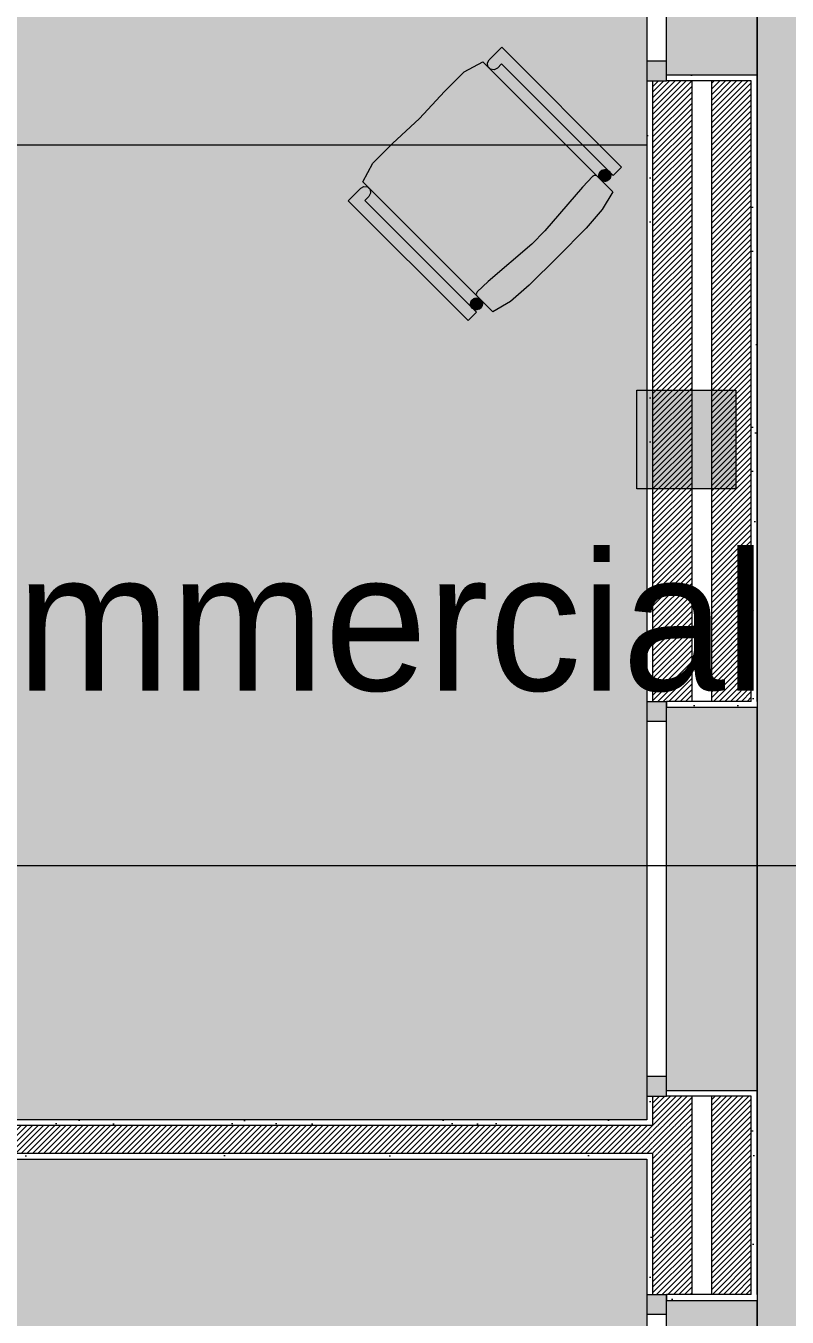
# Model space of a CAD drawing. Header units: millimetres. Extents: x 141848 to 1648660, y -465012 to -151356.
# Drawn here: x 242374 to 244302, y -258358 to -255088 of the extents above; entities that cross this region are included whole.
import ezdxf

# ---------------------------------------------------------------- set-up
doc = ezdxf.new("R2010")
doc.units = ezdxf.units.MM
doc.header["$MEASUREMENT"] = 0
doc.linetypes.add('Wipeout_Contour', pattern=[1000, 0, -1000])
for name, color, linetype in [('ASSIETTE', 7, 'Continuous'), ('Cotations - 1_100', 7, 'Continuous'), ('Fenêtres ARCHICAD', 7, 'Continuous'), ('Hachure', 7, 'Continuous'), ('Marques - Coupes', 7, 'Continuous'), ('Nouveau_C_PPC', 7, 'Continuous'), ('Nouveau_Co-Structure', 7, 'Continuous'), ('Nouveau_Hachure', 7, 'Continuous'), ('Sols_ Dalles', 7, 'Continuous'), ('Structure - Murs extérieurs', 7, 'Continuous')]:
    doc.layers.add(name, color=color, linetype=linetype)
doc.styles.add('STYLE_GENERE_1', font='')
doc.styles.add('STYLE_GENERE_2', font='')
doc.styles.get('STYLE_GENERE_1').set_extended_font_data('Agency FB')
doc.styles.get('STYLE_GENERE_2').set_extended_font_data('Arial')
doc.dimstyles.new('STYLE_GENERE__1', dxfattribs={"dimtxt": 175, "dimasz": 190, "dimexe": 0.18, "dimexo": 0.0625, "dimgap": 0, "dimtad": 1, "dimlfac": 0.001, "dimzin": 0, "dimdsep": 46, "dimtxsty": 'STYLE_GENERE_2', "dimblk": 'ARROWHEAD_6', "dimblk1": 'ARROWHEAD_6', "dimblk2": 'ARROWHEAD_6', "dimcen": 0.09, "dimse1": 1, "dimse2": 1, "dimclrd": 7, "dimclre": 7, "dimclrt": 7, "dimazin": 0, "dimtfac": 1, "dimtdec": 4, "dimtmove": 0, "dimatfit": 3, "dimfxl": 0, "dimtolj": 1, "dimtzin": 0, "dimarcsym": 0})
doc.dimstyles.new('STYLE_GENERE__2', dxfattribs={"dimtxt": 175, "dimasz": 190, "dimexe": 0.18, "dimexo": 0.0625, "dimgap": 0, "dimtad": 1, "dimtih": 1, "dimtoh": 1, "dimlfac": 0.001, "dimzin": 0, "dimdsep": 46, "dimtxsty": 'STYLE_GENERE_2', "dimblk": 'ARROWHEAD_6', "dimblk1": 'ARROWHEAD_6', "dimblk2": 'ARROWHEAD_6', "dimcen": 0.09, "dimse1": 1, "dimse2": 1, "dimclrd": 7, "dimclre": 7, "dimclrt": 7, "dimazin": 0, "dimtfac": 1, "dimtdec": 4, "dimtmove": 0, "dimatfit": 3, "dimfxl": 0, "dimtolj": 1, "dimtzin": 0, "dimarcsym": 0})
pattern_1 = [(45, (0, 175), (-55.684659, 55.684659), [0, -52.5, 0, -78.75]), (110, (175, 175), (74.000794, 26.934086), [0, -38.5, 0, -66.5])]
pattern_2 = [(45, (0, 0), (-7.0710678, 7.0710678), [])]

# ---------------------------------------------------------------- blocks, each defined once
blk = doc.blocks.new('Dalle_16_2', base_point=(219225.5, -253415.6))
at = {"layer": 'Sols_ Dalles', "linetype": 'Continuous', "lineweight": 0, "true_color": 0x3f3f3f}
blk.add_hatch(color=250, dxfattribs=at).paths.add_polyline_path([(219225.5, -253415.6), (219225.5, -261165.6), (244226, -261165.6), (244226, -253415.6), (236076, -253415.6), (236076, -253695.6), (236076, -256475.6), (224561, -256475.6), (224561, -254581.9), (223977.7, -254581.9), (223977.7, -253415.6)])
at = {"layer": 'Sols_ Dalles', "color": 250, "linetype": 'Continuous', "lineweight": 5, "true_color": 0x1f1f1f, "flags": 128}
blk.add_lwpolyline([(219225.5, -253415.6), (219225.5, -261165.6), (244226, -261165.6), (244226, -253415.6), (236076, -253415.6), (236076, -253695.6), (236076, -256475.6), (224561, -256475.6), (224561, -254581.9), (223977.7, -254581.9), (223977.7, -253415.6)], close=True, dxfattribs=at)
blk = doc.blocks.new('Dalle_27_2', base_point=(219225.5, -253415.6))
at = {"layer": 'Sols_ Dalles', "linetype": 'Continuous', "lineweight": 0, "true_color": 0x3f3f3f}
h = blk.add_hatch(color=250, dxfattribs=at)
h.paths.add_polyline_path([(219225.5, -253415.6), (219225.5, -261165.6), (244226, -261165.6), (244226, -253415.6), (229651, -253415.6), (229651, -253695.6), (229651, -256195.6), (224841, -256195.6), (224841, -253695.6), (228451, -253695.6), (228451, -253415.6)])
h.paths.add_polyline_path([(229931, -256375.6), (229931, -253695.6), (236076, -253695.6), (236076, -256375.6)], flags=0)
at = {"layer": 'Sols_ Dalles', "color": 250, "linetype": 'Continuous', "lineweight": 5, "true_color": 0x1f1f1f, "flags": 128}
blk.add_lwpolyline([(219225.5, -253415.6), (219225.5, -261165.6), (244226, -261165.6), (244226, -253415.6), (229651, -253415.6), (229651, -253695.6), (229651, -256195.6), (224841, -256195.6), (224841, -253695.6), (228451, -253695.6), (228451, -253415.6)], close=True, dxfattribs=at)
blk = doc.blocks.new('Fenêtre 25')
at = {"layer": 'Fenêtres ARCHICAD', "color": 7, "linetype": 'Continuous', "lineweight": 5}
for p, q in [((-500, 0), (500, 0)), ((-500, 0), (-500, -15)), ((-500, 0), (-500, -15)), ((500, 0), (500, -15)), ((500, 0), (500, -15)), ((-500, -15), (-500, -50)), ((-500, -15), (-500, -50)), ((500, -15), (500, -50)), ((500, -15), (500, -50)), ((-485, -50), (-485, -280)), ((485, -50), (485, -280)), ((-500, -280), (-485, -280)), ((-485, -280), (485, -280)), ((500, -280), (485, -280))]:
    blk.add_line(p, q, dxfattribs=at)
at = {"color": 254, "linetype": 'Wipeout_Contour', "lineweight": 0, "ltscale": 1805.5395}
blk.add_wipeout([(-450, 0), (-450, -50), (450, -50), (450, 0)], dxfattribs=at).dxf.layer = 'Fenêtres ARCHICAD'
at = {"layer": 'Fenêtres ARCHICAD', "color": 7, "linetype": 'Continuous', "lineweight": 5}
for p, q in [((-500, 0), (-450, 0)), ((-450, 0), (-450, -50)), ((-450, 0), (450, 0)), ((450, -50), (450, 0)), ((450, 0), (500, 0)), ((-450, -50), (-500, -50)), ((450, -50), (-450, -50)), ((500, -50), (450, -50))]:
    blk.add_line(p, q, dxfattribs=at)
blk = doc.blocks.new('Mur_63_2', base_point=(243946, -253695.6))
at = {"color": 254, "linetype": 'Wipeout_Contour', "lineweight": 0, "ltscale": 1414532.800359578}
blk.add_wipeout([(243961, -255227.6), (243946, -255227.6), (243946, -256799), (243961, -256799)], dxfattribs=at).dxf.layer = 'Structure - Murs extérieurs'
at = {"color": 254, "linetype": 'Wipeout_Contour', "lineweight": 0, "ltscale": 1415264.250168274}
blk.add_wipeout([(244211, -256799), (244226, -256799), (244226, -255227.6), (244211, -255227.6)], dxfattribs=at).dxf.layer = 'Structure - Murs extérieurs'
at = {"color": 254, "linetype": 'Wipeout_Contour', "lineweight": 0, "ltscale": 1421168.711231557}
blk.add_wipeout([(244211, -257799), (244211, -258301), (244226, -258301), (244226, -257799)], dxfattribs=at).dxf.layer = 'Structure - Murs extérieurs'
at = {"color": 254, "linetype": 'Wipeout_Contour', "lineweight": 0, "ltscale": 1419904.696037864}
blk.add_wipeout([(243946, -257858.3), (243946, -257873.3), (243961, -257873.3), (243961, -257858.3)], dxfattribs=at).dxf.layer = 'Structure - Murs extérieurs'
at = {"color": 254, "linetype": 'Wipeout_Contour', "lineweight": 0, "ltscale": 1420671.651349049}
blk.add_wipeout([(243946, -257958.3), (243946, -258301), (243961, -258301), (243961, -257958.3)], dxfattribs=at).dxf.layer = 'Structure - Murs extérieurs'
at = {"layer": 'Structure - Murs extérieurs', "linetype": 'Continuous', "lineweight": 5, "true_color": 0x5f5f5f}
h = blk.add_hatch(dxfattribs=at)
h.set_pattern_fill('Enduit_0002', color=251, style=0, pattern_type=2)
h.set_pattern_definition(pattern_1)
h.paths.add_polyline_path([(243961, -255227.6), (243946, -255227.6), (243946, -256799), (243961, -256799)])
h = blk.add_hatch(dxfattribs=at)
h.set_pattern_fill('Enduit_0002', color=251, style=0, pattern_type=2)
h.set_pattern_definition(pattern_1)
h.paths.add_polyline_path([(244211, -256799), (244226, -256799), (244226, -255227.6), (244211, -255227.6)])
h = blk.add_hatch(dxfattribs=at)
h.set_pattern_fill('Enduit_0002', color=251, style=0, pattern_type=2)
h.set_pattern_definition(pattern_1)
h.paths.add_polyline_path([(244211, -257799), (244211, -258301), (244226, -258301), (244226, -257799)])
h = blk.add_hatch(dxfattribs=at)
h.set_pattern_fill('Enduit_0002', color=251, style=0, pattern_type=2)
h.set_pattern_definition(pattern_1)
h.paths.add_polyline_path([(243946, -257858.3), (243946, -257873.3), (243961, -257873.3), (243961, -257858.3)])
h = blk.add_hatch(dxfattribs=at)
h.set_pattern_fill('Enduit_0002', color=251, style=0, pattern_type=2)
h.set_pattern_definition(pattern_1)
h.paths.add_polyline_path([(243946, -257958.3), (243946, -258301), (243961, -258301), (243961, -257958.3)])
at = {"color": 254, "linetype": 'Wipeout_Contour', "lineweight": 0, "ltscale": 1415105.511306391}
blk.add_wipeout([(244111, -256799), (244211, -256799), (244211, -255227.6), (244111, -255227.6)], dxfattribs=at).dxf.layer = 'Structure - Murs extérieurs'
at = {"color": 254, "linetype": 'Wipeout_Contour', "lineweight": 0, "ltscale": 1419796.852641354}
blk.add_wipeout([(243946, -257858.3), (243961, -257858.3), (243961, -257799), (243946, -257799)], dxfattribs=at).dxf.layer = 'Structure - Murs extérieurs'
at = {"color": 254, "linetype": 'Wipeout_Contour', "lineweight": 0, "ltscale": 1421010.632405502}
blk.add_wipeout([(244111, -258301), (244211, -258301), (244211, -257799), (244111, -257799)], dxfattribs=at).dxf.layer = 'Structure - Murs extérieurs'
at = {"color": 254, "linetype": 'Wipeout_Contour', "lineweight": 0, "ltscale": 1420151.701874217}
blk.add_wipeout([(243946, -257943.3), (243946, -257958.3), (243961, -257958.3), (243961, -257943.3)], dxfattribs=at).dxf.layer = 'Structure - Murs extérieurs'
at = {"layer": 'Structure - Murs extérieurs', "linetype": 'Continuous', "lineweight": 5, "true_color": 0x5f5f5f}
h = blk.add_hatch(dxfattribs=at)
h.set_pattern_fill('Briques_terre_cuite__ext_55', color=251, style=0, pattern_type=2)
h.set_pattern_definition(pattern_2)
h.paths.add_polyline_path([(244111, -256799), (244211, -256799), (244211, -255227.6), (244111, -255227.6)])
h = blk.add_hatch(dxfattribs=at)
h.set_pattern_fill('Enduit_0002', color=251, style=0, pattern_type=2)
h.set_pattern_definition(pattern_1)
h.paths.add_polyline_path([(243946, -257858.3), (243961, -257858.3), (243961, -257799), (243946, -257799)])
h = blk.add_hatch(dxfattribs=at)
h.set_pattern_fill('Briques_terre_cuite__ext_55', color=251, style=0, pattern_type=2)
h.set_pattern_definition(pattern_2)
h.paths.add_polyline_path([(244111, -258301), (244211, -258301), (244211, -257799), (244111, -257799)])
h = blk.add_hatch(dxfattribs=at)
h.set_pattern_fill('Enduit_0002', color=251, style=0, pattern_type=2)
h.set_pattern_definition(pattern_1)
h.paths.add_polyline_path([(243946, -257943.3), (243946, -257958.3), (243961, -257958.3), (243961, -257943.3)])
at = {"color": 254, "linetype": 'Wipeout_Contour', "lineweight": 0, "ltscale": 1414898.475151006}
blk.add_wipeout([(244111, -255227.6), (244061, -255227.6), (244061, -256799), (244111, -256799)], dxfattribs=at).dxf.layer = 'Structure - Murs extérieurs'
at = {"color": 254, "linetype": 'Wipeout_Contour', "lineweight": 0, "ltscale": 1420804.45706939}
blk.add_wipeout([(244111, -257799), (244061, -257799), (244061, -258301), (244111, -258301)], dxfattribs=at).dxf.layer = 'Structure - Murs extérieurs'
at = {"color": 254, "linetype": 'Wipeout_Contour', "lineweight": 0, "ltscale": 2122016.730074198}
blk.add_wipeout([(243996, -255227.6), (243961, -255227.6), (243961, -256799), (243996, -256799), (244061, -256799), (244061, -255227.6)], dxfattribs=at).dxf.layer = 'Structure - Murs extérieurs'
at = {"color": 254, "linetype": 'Wipeout_Contour', "lineweight": 0, "ltscale": 1776129.954681791}
blk.add_wipeout([(244061, -257943.3), (243961, -257943.3), (243961, -258301), (243996, -258301), (244061, -258301)], dxfattribs=at).dxf.layer = 'Structure - Murs extérieurs'
at = {"layer": 'Structure - Murs extérieurs', "linetype": 'Continuous', "lineweight": 5, "true_color": 0x5f5f5f}
h = blk.add_hatch(dxfattribs=at)
h.set_pattern_fill('Briques_terre_cuite__int_94', color=251, style=0, pattern_type=2)
h.set_pattern_definition(pattern_2)
h.paths.add_polyline_path([(243996, -255227.6), (243961, -255227.6), (243961, -256799), (243996, -256799), (244061, -256799), (244061, -255227.6)])
h = blk.add_hatch(dxfattribs=at)
h.set_pattern_fill('Briques_terre_cuite__int_94', color=251, style=0, pattern_type=2)
h.set_pattern_definition(pattern_2)
h.paths.add_polyline_path([(244061, -257943.3), (243961, -257943.3), (243961, -258301), (243996, -258301), (244061, -258301)])
at = {"layer": 'Structure - Murs extérieurs', "color": 7, "linetype": 'Continuous', "lineweight": 5}
for p, q in [((243946, -255227.6), (243961, -255227.6)), ((243961, -255227.6), (243961, -256799)), ((243946, -256799), (243961, -256799)), ((243946, -258301), (243961, -258301))]:
    blk.add_line(p, q, dxfattribs=at)
at = {"layer": 'Structure - Murs extérieurs', "color": 7, "linetype": 'Continuous', "lineweight": 5, "flags": 128}
blk.add_lwpolyline([(243946, -255227.6), (243946, -256799)], dxfattribs=at)
at = {"color": 254, "linetype": 'Wipeout_Contour', "lineweight": 0, "ltscale": 1765913.640232548}
blk.add_wipeout([(244226, -255212.6), (243996, -255212.6), (243996, -255227.6), (244211, -255227.6), (244226, -255227.6)], dxfattribs=at).dxf.layer = 'Structure - Murs extérieurs'
at = {"color": 254, "linetype": 'Wipeout_Contour', "lineweight": 0, "ltscale": 1771642.626709521}
blk.add_wipeout([(244226, -256799), (244211, -256799), (243996, -256799), (243996, -256814), (244226, -256814)], dxfattribs=at).dxf.layer = 'Structure - Murs extérieurs'
at = {"color": 254, "linetype": 'Wipeout_Contour', "lineweight": 0, "ltscale": 1420186.265814672}
blk.add_wipeout([(243961, -257873.3), (243961, -257943.3), (244061, -257943.3), (244061, -257873.3)], dxfattribs=at).dxf.layer = 'Structure - Murs extérieurs'
at = {"color": 254, "linetype": 'Wipeout_Contour', "lineweight": 0, "ltscale": 1777092.940638019}
blk.add_wipeout([(244226, -258301), (244211, -258301), (243996, -258301), (243996, -258316), (244226, -258316)], dxfattribs=at).dxf.layer = 'Structure - Murs extérieurs'
at = {"layer": 'Structure - Murs extérieurs', "linetype": 'Continuous', "lineweight": 5, "true_color": 0x5f5f5f}
h = blk.add_hatch(dxfattribs=at)
h.set_pattern_fill('Enduit_0002', color=251, style=0, pattern_type=2)
h.set_pattern_definition(pattern_1)
h.paths.add_polyline_path([(244226, -255212.6), (243996, -255212.6), (243996, -255227.6), (244211, -255227.6), (244226, -255227.6)])
h = blk.add_hatch(dxfattribs=at)
h.set_pattern_fill('Enduit_0002', color=251, style=0, pattern_type=2)
h.set_pattern_definition(pattern_1)
h.paths.add_polyline_path([(244226, -256799), (244211, -256799), (243996, -256799), (243996, -256814), (244226, -256814)])
h = blk.add_hatch(dxfattribs=at)
h.set_pattern_fill('Briques_terre_cuite__int_94', color=251, style=0, pattern_type=2)
h.set_pattern_definition(pattern_2)
h.paths.add_polyline_path([(243961, -257873.3), (243961, -257943.3), (244061, -257943.3), (244061, -257873.3)])
h = blk.add_hatch(dxfattribs=at)
h.set_pattern_fill('Enduit_0002', color=251, style=0, pattern_type=2)
h.set_pattern_definition(pattern_1)
h.paths.add_polyline_path([(244226, -258301), (244211, -258301), (243996, -258301), (243996, -258316), (244226, -258316)])
at = {"layer": 'Structure - Murs extérieurs', "color": 7, "linetype": 'Continuous', "lineweight": 5}
for p, q in [((243996, -255212.6), (244226, -255212.6)), ((243996, -255227.6), (243996, -255212.6)), ((244226, -255227.6), (244226, -255212.6)), ((243961, -255227.6), (243996, -255227.6)), ((244211, -255227.6), (243996, -255227.6)), ((244061, -256799), (244061, -255227.6)), ((244111, -256799), (244111, -255227.6)), ((244211, -256799), (244211, -255227.6)), ((243961, -256799), (243996, -256799)), ((243996, -256799), (243996, -256814)), ((244211, -256799), (243996, -256799)), ((243996, -256814), (244226, -256814)), ((244226, -256799), (244226, -256814)), ((243946, -257943.3), (243961, -257943.3)), ((243961, -257943.3), (243961, -258301)), ((244061, -258301), (244061, -257943.3)), ((243961, -258301), (243996, -258301)), ((243996, -258301), (243996, -258316)), ((244211, -258301), (243996, -258301)), ((243996, -258316), (244226, -258316)), ((244226, -258301), (244226, -258316))]:
    blk.add_line(p, q, dxfattribs=at)
at = {"layer": 'Structure - Murs extérieurs', "color": 7, "linetype": 'Continuous', "lineweight": 5, "flags": 128}
for points in [[(244226, -256799), (244226, -255227.6)], [(243946, -257958.3), (243946, -258301)]]:
    blk.add_lwpolyline(points, dxfattribs=at)
at = {"layer": 'Fenêtres ARCHICAD', "color": 7, "linetype": 'Continuous', "lineweight": 5, "xscale": -1, "zscale": 1000, "rotation": 89.9999999999974}
blk.add_blockref('Fenêtre 25', (243946, -254727.6), dxfattribs=at)
at = {"color": 254, "linetype": 'Wipeout_Contour', "lineweight": 0, "ltscale": 1774933.39074805}
blk.add_wipeout([(243996, -257799), (243961, -257799), (243961, -257873.3), (244061, -257873.3), (244061, -257799)], dxfattribs=at).dxf.layer = 'Structure - Murs extérieurs'
at = {"layer": 'Structure - Murs extérieurs', "linetype": 'Continuous', "lineweight": 5, "true_color": 0x5f5f5f}
h = blk.add_hatch(dxfattribs=at)
h.set_pattern_fill('Briques_terre_cuite__int_94', color=251, style=0, pattern_type=2)
h.set_pattern_definition(pattern_2)
h.paths.add_polyline_path([(243996, -257799), (243961, -257799), (243961, -257873.3), (244061, -257873.3), (244061, -257799)])
at = {"layer": 'Structure - Murs extérieurs', "color": 7, "linetype": 'Continuous', "lineweight": 5}
for p, q in [((243946, -257799), (243961, -257799)), ((243961, -257799), (243961, -257873.3)), ((243961, -257873.3), (243946, -257873.3)), ((244061, -257943.3), (244061, -257873.3))]:
    blk.add_line(p, q, dxfattribs=at)
at = {"layer": 'Structure - Murs extérieurs', "color": 7, "linetype": 'Continuous', "lineweight": 5, "flags": 128}
blk.add_lwpolyline([(243946, -257799), (243946, -257858.3)], dxfattribs=at)
at = {"color": 254, "linetype": 'Wipeout_Contour', "lineweight": 0, "ltscale": 1775226.953561203}
blk.add_wipeout([(244226, -257784), (243996, -257784), (243996, -257799), (244211, -257799), (244226, -257799)], dxfattribs=at).dxf.layer = 'Structure - Murs extérieurs'
at = {"layer": 'Structure - Murs extérieurs', "linetype": 'Continuous', "lineweight": 5, "true_color": 0x5f5f5f}
h = blk.add_hatch(dxfattribs=at)
h.set_pattern_fill('Enduit_0002', color=251, style=0, pattern_type=2)
h.set_pattern_definition(pattern_1)
h.paths.add_polyline_path([(244226, -257784), (243996, -257784), (243996, -257799), (244211, -257799), (244226, -257799)])
at = {"layer": 'Structure - Murs extérieurs', "color": 7, "linetype": 'Continuous', "lineweight": 5}
for p, q in [((243961, -257799), (243996, -257799)), ((243996, -257784), (244226, -257784)), ((243996, -257799), (243996, -257784)), ((244211, -257799), (243996, -257799)), ((244061, -257873.3), (244061, -257799)), ((244111, -258301), (244111, -257799)), ((244211, -258301), (244211, -257799)), ((244226, -257799), (244226, -257784))]:
    blk.add_line(p, q, dxfattribs=at)
at = {"layer": 'Structure - Murs extérieurs', "color": 7, "linetype": 'Continuous', "lineweight": 5, "flags": 128}
blk.add_lwpolyline([(244226, -258301), (244226, -257799)], dxfattribs=at)
at = {"layer": 'Fenêtres ARCHICAD', "color": 7, "linetype": 'Continuous', "lineweight": 5, "xscale": -1, "zscale": 1000, "rotation": 89.9999999999974}
for p in [(243946, -257299), (243946, -258801)]:
    blk.add_blockref('Fenêtre 25', p, dxfattribs=at)
blk = doc.blocks.new('Mur_85_2', base_point=(238561, -257873.3))
at = {"color": 254, "linetype": 'Wipeout_Contour', "lineweight": 0, "ltscale": 1420028.197337432}
blk.add_wipeout([(243946, -257873.3), (243946, -257943.3), (243961, -257943.3), (243961, -257873.3)], dxfattribs=at).dxf.layer = 'Structure - Murs extérieurs'
at = {"layer": 'Structure - Murs extérieurs', "linetype": 'Continuous', "lineweight": 5, "true_color": 0x5f5f5f}
h = blk.add_hatch(dxfattribs=at)
h.set_pattern_fill('Briques_terre_cuite__int_94', color=251, style=0, pattern_type=2)
h.set_pattern_definition(pattern_2)
h.paths.add_polyline_path([(243946, -257873.3), (243946, -257943.3), (243961, -257943.3), (243961, -257873.3)])
at = {"color": 254, "linetype": 'Wipeout_Contour', "lineweight": 0, "ltscale": 1414410.231899061}
blk.add_wipeout([(239946, -257873.3), (243946, -257873.3), (243946, -257858.3), (239946, -257858.3)], dxfattribs=at).dxf.layer = 'Structure - Murs extérieurs'
at = {"color": 254, "linetype": 'Wipeout_Contour', "lineweight": 0, "ltscale": 1414333.266618746}
blk.add_wipeout([(243946, -257943.3), (239707.4, -257943.3), (239707.4, -257958.3), (243946, -257958.3)], dxfattribs=at).dxf.layer = 'Structure - Murs extérieurs'
at = {"layer": 'Structure - Murs extérieurs', "linetype": 'Continuous', "lineweight": 5, "true_color": 0x5f5f5f}
h = blk.add_hatch(dxfattribs=at)
h.set_pattern_fill('Enduit_0002', color=251, style=0, pattern_type=2)
h.set_pattern_definition(pattern_1)
h.paths.add_polyline_path([(239946, -257873.3), (243946, -257873.3), (243946, -257858.3), (239946, -257858.3)])
h = blk.add_hatch(dxfattribs=at)
h.set_pattern_fill('Enduit_0002', color=251, style=0, pattern_type=2)
h.set_pattern_definition(pattern_1)
h.paths.add_polyline_path([(243946, -257943.3), (239707.4, -257943.3), (239707.4, -257958.3), (243946, -257958.3)])
at = {"color": 254, "linetype": 'Wipeout_Contour', "lineweight": 0, "ltscale": 1414513.780556399}
blk.add_wipeout([(239931, -257943.3), (243946, -257943.3), (243946, -257873.3), (239931, -257873.3)], dxfattribs=at).dxf.layer = 'Structure - Murs extérieurs'
at = {"layer": 'Structure - Murs extérieurs', "linetype": 'Continuous', "lineweight": 5, "true_color": 0x5f5f5f}
h = blk.add_hatch(dxfattribs=at)
h.set_pattern_fill('Briques_terre_cuite__int_94', color=251, style=0, pattern_type=2)
h.set_pattern_definition(pattern_2)
h.paths.add_polyline_path([(239931, -257943.3), (243946, -257943.3), (243946, -257873.3), (239931, -257873.3)])
at = {"layer": 'Structure - Murs extérieurs', "color": 7, "linetype": 'Continuous', "lineweight": 5}
for p, q in [((243946, -257873.3), (239931, -257873.3)), ((243961, -257873.3), (243946, -257873.3)), ((239931, -257943.3), (243946, -257943.3)), ((243946, -257943.3), (243961, -257943.3))]:
    blk.add_line(p, q, dxfattribs=at)
at = {"layer": 'Structure - Murs extérieurs', "color": 7, "linetype": 'Continuous', "lineweight": 5, "flags": 128}
for points in [[(243946, -257858.3), (239946, -257858.3)], [(239707.4, -257958.3), (243946, -257958.3)]]:
    blk.add_lwpolyline(points, dxfattribs=at)
blk = doc.blocks.new('Chaise 4 25')
at = {"linetype": 'Continuous', "lineweight": 0, "true_color": 0xffffff}
for points in [[(60, 16.5), (111.9, 1.2), (182, 0.9), (275, 5.1), (368, 0.9), (438.1, 1.2), (490, 16.5), (490, 482.3), (439.7, 494.9), (377, 500), (275, 500), (173, 500), (110.3, 494.9), (60, 482.3)], [(0, 24.4), (45, 24.4), (53.8, 26.8), (59.3, 34.3), (59.3, 43.5), (53.8, 51), (45, 53.9), (30, 53.9), (30, 453.7), (0, 453.7)], [(45, 453.7), (42.4, 453.5), (39.9, 452.8), (37.5, 451.7), (35.4, 450.2), (33.5, 448.4), (32, 446.2), (30.9, 443.9), (30.2, 441.3), (30, 438.7), (30.2, 436.1), (30.9, 433.6), (32, 431.2), (33.5, 429.1), (35.4, 427.2), (37.5, 425.7), (39.9, 424.6), (42.4, 424), (45, 423.7), (47.6, 424), (50.1, 424.6), (52.5, 425.7), (54.6, 427.2), (56.5, 429.1), (58, 431.2), (59.1, 433.6), (59.8, 436.1), (60, 438.7), (59.8, 441.3), (59.1, 443.9), (58, 446.2), (56.5, 448.4), (54.6, 450.2), (52.5, 451.7), (50.1, 452.8), (47.6, 453.5)], [(505, 453.7), (502.4, 453.5), (499.9, 452.8), (497.5, 451.7), (495.4, 450.2), (493.5, 448.4), (492, 446.2), (490.9, 443.9), (490.2, 441.3), (490, 438.7), (490.2, 436.1), (490.9, 433.6), (492, 431.2), (493.5, 429.1), (495.4, 427.2), (497.5, 425.7), (499.9, 424.6), (502.4, 424), (505, 423.7), (507.6, 424), (510.1, 424.6), (512.5, 425.7), (514.6, 427.2), (516.5, 429.1), (518, 431.2), (519.1, 433.6), (519.8, 436.1), (520, 438.7), (519.8, 441.3), (519.1, 443.9), (518, 446.2), (516.5, 448.4), (514.6, 450.2), (512.5, 451.7), (510.1, 452.8), (507.6, 453.5)], [(520, 53.9), (505, 53.9), (496.2, 51), (490.7, 43.5), (490.7, 34.3), (496.2, 26.8), (505, 24.4), (550, 24.4), (550, 453.7), (520, 453.7)]]:
    blk.add_hatch(color=7, dxfattribs=at).paths.add_polyline_path(points)
at = {"color": 253, "linetype": 'Continuous', "lineweight": 5, "true_color": 0x9f9f9f}
for p, q in [((110.3, 494.9), (60, 482.3)), ((173, 500), (110.3, 494.9)), ((275, 500), (173, 500)), ((377, 500), (275, 500)), ((439.7, 494.9), (377, 500)), ((490, 482.3), (439.7, 494.9)), ((60, 482.3), (60, 16.5)), ((490, 16.5), (490, 482.3)), ((30, 453.7), (0, 453.7)), ((0, 453.7), (0, 24.4)), ((30, 53.9), (30, 453.7)), ((60.2, 424.7), (60, 426)), ((251.5, 430.7), (106, 419.7)), ((298.5, 430.7), (251.5, 430.7)), ((444, 419.7), (298.5, 430.7)), ((550, 453.7), (520, 453.7)), ((520, 453.7), (520, 53.9)), ((550, 24.4), (550, 453.7)), ((60.7, 423.3), (60.2, 424.7)), ((61.4, 422.1), (60.7, 423.3)), ((62.3, 421.1), (61.4, 422.1)), ((63.4, 420.2), (62.3, 421.1)), ((64.6, 419.5), (63.4, 420.2)), ((65.9, 419), (64.6, 419.5)), ((67.3, 418.7), (65.9, 419)), ((68, 418.7), (67.3, 418.7)), ((106, 419.7), (68, 418.7)), ((482, 418.7), (444, 419.7)), ((482.7, 418.7), (482, 418.7)), ((484.1, 419), (482.7, 418.7)), ((485.4, 419.5), (484.1, 419)), ((486.6, 420.2), (485.4, 419.5)), ((487.7, 421.1), (486.6, 420.2)), ((488.6, 422.1), (487.7, 421.1)), ((489.3, 423.3), (488.6, 422.1)), ((45, 53.9), (30, 53.9)), ((53.8, 51), (45, 53.9)), ((59.3, 43.5), (53.8, 51)), ((53.8, 26.8), (59.3, 34.3)), ((59.3, 34.3), (59.3, 43.5)), ((496.2, 51), (490.7, 43.5)), ((490.7, 43.5), (490.7, 34.3)), ((490.7, 34.3), (496.2, 26.8)), ((505, 53.9), (496.2, 51)), ((520, 53.9), (505, 53.9)), ((0, 24.4), (45, 24.4)), ((45, 24.4), (53.8, 26.8)), ((60, 16.5), (111.9, 1.2)), ((111.9, 1.2), (182, 0.9)), ((182, 0.9), (275, 5.1)), ((275, 5.1), (368, 0.9)), ((368, 0.9), (438.1, 1.2)), ((438.1, 1.2), (490, 16.5)), ((496.2, 26.8), (505, 24.4)), ((505, 24.4), (550, 24.4))]:
    blk.add_line(p, q, dxfattribs=at)
at = {"color": 253, "linetype": 'Continuous', "lineweight": 5, "true_color": 0x9f9f9f, "flags": 128}
for points in [[(60, 16.5), (111.9, 1.2), (182, 0.9), (275, 5.1), (368, 0.9), (438.1, 1.2), (490, 16.5), (490, 482.3), (439.7, 494.9), (377, 500), (275, 500), (173, 500), (110.3, 494.9), (60, 482.3)], [(0, 24.4), (45, 24.4), (53.8, 26.8), (59.3, 34.3), (59.3, 43.5), (53.8, 51), (45, 53.9), (30, 53.9), (30, 453.7), (0, 453.7)], [(45, 453.7), (42.4, 453.5), (39.9, 452.8), (37.5, 451.7), (35.4, 450.2), (33.5, 448.4), (32, 446.2), (30.9, 443.9), (30.2, 441.3), (30, 438.7), (30.2, 436.1), (30.9, 433.6), (32, 431.2), (33.5, 429.1), (35.4, 427.2), (37.5, 425.7), (39.9, 424.6), (42.4, 424), (45, 423.7), (47.6, 424), (50.1, 424.6), (52.5, 425.7), (54.6, 427.2), (56.5, 429.1), (58, 431.2), (59.1, 433.6), (59.8, 436.1), (60, 438.7), (59.8, 441.3), (59.1, 443.9), (58, 446.2), (56.5, 448.4), (54.6, 450.2), (52.5, 451.7), (50.1, 452.8), (47.6, 453.5)], [(505, 453.7), (502.4, 453.5), (499.9, 452.8), (497.5, 451.7), (495.4, 450.2), (493.5, 448.4), (492, 446.2), (490.9, 443.9), (490.2, 441.3), (490, 438.7), (490.2, 436.1), (490.9, 433.6), (492, 431.2), (493.5, 429.1), (495.4, 427.2), (497.5, 425.7), (499.9, 424.6), (502.4, 424), (505, 423.7), (507.6, 424), (510.1, 424.6), (512.5, 425.7), (514.6, 427.2), (516.5, 429.1), (518, 431.2), (519.1, 433.6), (519.8, 436.1), (520, 438.7), (519.8, 441.3), (519.1, 443.9), (518, 446.2), (516.5, 448.4), (514.6, 450.2), (512.5, 451.7), (510.1, 452.8), (507.6, 453.5)], [(520, 53.9), (505, 53.9), (496.2, 51), (490.7, 43.5), (490.7, 34.3), (496.2, 26.8), (505, 24.4), (550, 24.4), (550, 453.7), (520, 453.7)]]:
    blk.add_lwpolyline(points, close=True, dxfattribs=at)
at = {"color": 253, "linetype": 'Continuous', "lineweight": 5, "true_color": 0x9f9f9f}
for centre, start_param, end_param in [((45, 438.7), 4.712389, 7.853982), ((45, 438.7), 1.570796, 4.712389), ((505, 438.7), 4.712389, 7.853982), ((505, 438.7), 1.570796, 4.712389)]:
    blk.add_ellipse(centre, major_axis=(-15, 0), ratio=0.9996, start_param=start_param, end_param=end_param, dxfattribs=at)
blk = doc.blocks.new('Plan de coupe_3_2', base_point=(246291.9, -257215))
at = {"layer": 'Marques - Coupes', "color": 7, "linetype": 'Continuous', "lineweight": 5}
blk.add_line((246041.9, -257215), (216865.9, -257215), dxfattribs=at)
blk = doc.blocks.new('Poste de travail de bureau unique 25')
at = {"layer": 'ASSIETTE', "color": 251, "linetype": 'Continuous', "lineweight": 5, "true_color": 0x5f5f5f}
for p, q in [((-2002.4, -785), (-2002.4, 0)), ((-515.1, -432.3), (-493.9, -411.1)), ((-493.9, -411.1), (-211.1, -693.9)), ((-493.9, -411.1), (-430.3, -432.3)), ((-232.3, -715.1), (-515.1, -432.3)), ((-232.3, -630.3), (-430.3, -432.3)), ((-402, -460.6), (-387.9, -446.4)), ((-387.9, -446.4), (-246.4, -587.9)), ((-260.6, -602), (-402, -460.6)), ((-479.8, -538.4), (-444.4, -503)), ((-444.4, -503), (-303, -644.4)), ((-354.9, -507.7), (-340.7, -493.6)), ((-720.5, -602), (-651.9, -533.4)), ((-706.6, -615.8), (-638, -547.2)), ((-610.2, -602.5), (-665.6, -547.1)), ((-651.9, -533.4), (-596.5, -588.8)), ((-338.4, -679.8), (-479.8, -538.4)), ((-307.7, -554.9), (-293.6, -540.7)), ((-637.6, -629.9), (-693, -574.5)), ((-692.8, -629.7), (-624.2, -561.1)), ((-623.9, -616.2), (-665.5, -574.7)), ((-665.2, -629.8), (-610.4, -574.9)), ((-582.7, -588.9), (-569, -575.1)), ((-569, -575.1), (-527.5, -616.7)), ((-246.4, -587.9), (-260.6, -602)), ((-665.1, -657.4), (-720.5, -602)), ((-651.4, -643.6), (-692.9, -602.1)), ((-596.5, -588.8), (-665.1, -657.4)), ((-617, -623.1), (-589.6, -595.7)), ((-561.8, -651), (-603.3, -609.4)), ((-603.2, -637), (-575.7, -609.6)), ((-589.6, -595.7), (-548, -637.3)), ((-541.2, -630.4), (-582.7, -588.9)), ((-568.9, -602.7), (-555.2, -589)), ((-555, -616.6), (-541.3, -602.8)), ((-527.5, -616.7), (-541.2, -630.4)), ((-658.1, -664.3), (-644.4, -650.6)), ((-644.4, -650.6), (-630.6, -664.4)), ((-630.6, -664.4), (-616.9, -650.7)), ((-575.5, -664.7), (-617, -623.1)), ((-616.9, -650.7), (-603, -664.6)), ((-609.7, -712.7), (-541.1, -644.2)), ((-589.3, -650.8), (-561.9, -623.4)), ((-548, -637.3), (-575.5, -664.7)), ((-541.1, -644.2), (-333.4, -851.9)), ((-534.3, -637.3), (-520.5, -623.6)), ((-478.9, -692.7), (-534.3, -637.3)), ((-520.5, -623.6), (-465.2, -679)), ((-520.4, -651.2), (-506.7, -637.5)), ((-506.6, -665), (-492.8, -651.3)), ((-303, -644.4), (-338.4, -679.8)), ((-211.1, -693.9), (-232.3, -630.3)), ((-616.6, -705.8), (-658.1, -664.3)), ((-644.3, -678.1), (-630.6, -664.4)), ((-616.7, -678.3), (-630.6, -664.4)), ((-630.5, -692), (-616.7, -678.3)), ((-603, -664.6), (-616.7, -678.3)), ((-616.7, -678.3), (-602.9, -692.1)), ((-374.5, -893), (-582.3, -685.3)), ((-347.1, -865.6), (-554.8, -657.9)), ((-547.8, -692.4), (-534.1, -678.7)), ((-527.1, -685.6), (-513.4, -671.9)), ((-513.3, -699.4), (-499.6, -685.7)), ((-492.7, -678.9), (-479, -665.2)), ((-465.2, -679), (-478.9, -692.7)), ((-471.9, -699.6), (-458.2, -685.9)), ((-458.2, -685.9), (-402.8, -741.3)), ((-602.9, -692.1), (-616.6, -705.8)), ((-402, -920.5), (-609.7, -712.7)), ((-388.3, -906.7), (-596, -699)), ((-564.9, -702.6), (-551.2, -688.9)), ((-360.8, -879.3), (-551.2, -688.9)), ((-551.1, -716.5), (-537.4, -702.8)), ((-537.3, -730.3), (-523.5, -716.6)), ((-533.9, -706.2), (-520.2, -692.5)), ((-520.1, -720.1), (-506.4, -706.4)), ((-499.4, -713.3), (-485.7, -699.6)), ((-485.6, -727.1), (-471.9, -713.4)), ((-416.6, -755), (-471.9, -699.6)), ((-458.1, -713.5), (-444.4, -699.8)), ((-444.2, -727.3), (-430.5, -713.6)), ((-211.1, -693.9), (-232.3, -715.1)), ((-585.4, -737), (-571.7, -723.3)), ((-568.1, -754.3), (-554.4, -740.6)), ((-557.9, -737.1), (-544.2, -723.4)), ((-544, -751), (-530.3, -737.3)), ((-530.2, -764.8), (-516.5, -751.1)), ((-523.4, -744.2), (-509.7, -730.5)), ((-509.6, -758), (-495.8, -744.3)), ((-506.2, -733.9), (-492.5, -720.2)), ((-492.4, -747.8), (-478.7, -734.1)), ((-478.5, -761.6), (-464.8, -747.9)), ((-471.7, -741), (-458, -727.3)), ((-457.9, -754.8), (-444.2, -741.1)), ((-430.4, -741.2), (-416.7, -727.5)), ((-402.8, -741.3), (-416.6, -755)), ((-409.6, -762), (-395.9, -748.2)), ((-395.9, -748.2), (-340.5, -803.6)), ((-550.8, -771.6), (-537.1, -757.9)), ((-533.5, -788.9), (-519.8, -775.2)), ((-516.3, -778.7), (-502.6, -764.9)), ((-502.5, -792.5), (-488.8, -778.8)), ((-495.7, -771.9), (-482, -758.2)), ((-481.9, -785.7), (-468.1, -772)), ((-464.7, -775.5), (-451, -761.8)), ((-450.8, -789.3), (-437.1, -775.6)), ((-444, -768.7), (-430.3, -755)), ((-430.2, -782.5), (-416.5, -768.8)), ((-416.4, -796.4), (-402.6, -782.7)), ((-354.2, -817.3), (-409.6, -762)), ((-395.8, -775.8), (-382.1, -762.1)), ((-381.9, -789.6), (-368.2, -775.9)), ((-2402.4, -785), (-2002.4, -785)), ((-488.7, -806.4), (-474.9, -792.6)), ((-474.8, -820.2), (-461.1, -806.5)), ((-468, -799.6), (-454.3, -785.9)), ((-454.2, -813.4), (-440.5, -799.7)), ((-440.3, -827.3), (-426.6, -813.5)), ((-437, -803.2), (-423.3, -789.4)), ((-423.1, -817), (-409.4, -803.3)), ((-409.3, -830.9), (-395.6, -817.1)), ((-402.5, -810.2), (-388.8, -796.5)), ((-388.7, -824.1), (-374.9, -810.4)), ((-368.1, -803.5), (-354.4, -789.8)), ((-340.5, -803.6), (-354.2, -817.3)), ((-340.4, -831.2), (-326.7, -817.5)), ((-326.7, -817.5), (-312.8, -831.3)), ((-461, -834), (-447.2, -820.3)), ((-447.1, -847.9), (-433.4, -834.2)), ((-433.3, -861.7), (-419.5, -848)), ((-426.5, -841.1), (-412.8, -827.4)), ((-412.6, -855), (-398.9, -841.2)), ((-395.4, -844.7), (-381.7, -831)), ((-381.6, -858.6), (-367.9, -844.8)), ((-374.8, -837.9), (-361.1, -824.2)), ((-361, -851.8), (-347.2, -838)), ((-326.5, -845), (-340.4, -831.2)), ((-312.8, -831.3), (-326.5, -845)), ((-457.4, -865.1), (-443.6, -851.4)), ((-441.8, -880.7), (-428.1, -866.9)), ((-426.2, -896.2), (-412.5, -882.5)), ((-419.4, -875.6), (-405.7, -861.9)), ((-405.6, -889.4), (-391.9, -875.7)), ((-333.4, -851.9), (-402, -920.5)), ((-398.8, -868.8), (-385.1, -855.1)), ((-1378.2, -1025.4), (-1400.1, -1047.4)), ((-1368.9, -1022.5), (-1378.2, -1025.4)), ((-1335, -1026.5), (-1368.9, -1022.5)), ((-1332.8, -1027.4), (-1335, -1026.5)), ((-1292.8, -1052.4), (-1332.8, -1027.4)), ((-1425.6, -1072.9), (-1573.5, -1220.7)), ((-1400.1, -1047.4), (-1425.6, -1072.9)), ((-1239.1, -1095.9), (-1292.8, -1052.4)), ((-1238.3, -1096.6), (-1239.1, -1095.9)), ((-1180, -1151.4), (-1238.3, -1096.6)), ((-1180, -1151.4), (-1125.1, -1209.8)), ((-1652.4, -1185.5), (-1663.2, -1206.8)), ((-1663.2, -1206.8), (-1661.9, -1210.9)), ((-1648.4, -1184.2), (-1652.4, -1185.5)), ((-1615.3, -1201.2), (-1648.4, -1184.2)), ((-1635.4, -1207.6), (-1637, -1213.3)), ((-1631.8, -1203), (-1635.4, -1207.6)), ((-1626.7, -1200.2), (-1631.8, -1203)), ((-1620.9, -1199.5), (-1626.7, -1200.2)), ((-1615.3, -1201.2), (-1620.9, -1199.5)), ((-1573.5, -1220.7), (-1615.3, -1201.2)), ((-1125.1, -1209.8), (-1124.4, -1210.6)), ((-1661.9, -1210.9), (-1628.8, -1227.9)), ((-1637, -1213.3), (-1636.3, -1219.1)), ((-1636.3, -1219.1), (-1633.4, -1224.2)), ((-1633.4, -1224.2), (-1628.8, -1227.9)), ((-1628.8, -1227.9), (-1597.8, -1245.2)), ((-1597.7, -1245), (-1573.5, -1220.7)), ((-1124.4, -1210.6), (-1080.9, -1264.3)), ((-1597.8, -1245.2), (-1605.2, -1277.1)), ((-1597.7, -1245), (-1597.8, -1245.2)), ((-1080.9, -1264.3), (-1055.9, -1304.3)), ((-1605.2, -1277.1), (-1586.9, -1329.1)), ((-1055.9, -1304.3), (-1055.1, -1306.4)), ((-1055.1, -1306.4), (-1051.1, -1340.4)), ((-1655.4, -1328.1), (-1678.2, -1350.8)), ((-1647.9, -1320.5), (-1655.4, -1328.1)), ((-1644.7, -1317.3), (-1647.9, -1320.5)), ((-1638.1, -1313), (-1644.7, -1317.3)), ((-1630.3, -1311.7), (-1638.1, -1313)), ((-1622.4, -1313.5), (-1630.3, -1311.7)), ((-1615.6, -1318.1), (-1622.4, -1313.5)), ((-1481.1, -1452.6), (-1615.6, -1318.1)), ((-1586.9, -1329.1), (-1545.5, -1392.9)), ((-1051.1, -1340.4), (-1053.9, -1349.7)), ((-1698, -1370.7), (-1701.2, -1373.8)), ((-1690.8, -1363.4), (-1698, -1370.7)), ((-1696.4, -1377.8), (-1695.1, -1370)), ((-1695.1, -1370), (-1690.8, -1363.5)), ((-1687.6, -1360.2), (-1690.8, -1363.4)), ((-1678.2, -1350.8), (-1687.6, -1360.2)), ((-1075.9, -1371.6), (-1101.4, -1397.1)), ((-1053.9, -1349.7), (-1075.9, -1371.6)), ((-1701.2, -1373.8), (-1708.1, -1380.7)), ((-1708.1, -1380.7), (-1558.7, -1530.2)), ((-1694.6, -1385.7), (-1696.4, -1377.8)), ((-1690, -1392.5), (-1694.6, -1385.7)), ((-1555.5, -1527), (-1690, -1392.5)), ((-1545.5, -1392.9), (-1520.7, -1421.1)), ((-1101.4, -1397.1), (-1249.2, -1545)), ((-1520.7, -1421.1), (-1548.1, -1448.4)), ((-1520.7, -1421.1), (-1487.4, -1458.9)), ((-1548.1, -1448.4), (-1569.3, -1469.6)), ((-1569.3, -1469.6), (-1545.6, -1493.2)), ((-1449.6, -1492.2), (-1487.4, -1458.9)), ((-1481.1, -1452.6), (-1346.6, -1587.1)), ((-1545.6, -1493.2), (-1579.6, -1529.8)), ((-1545.6, -1493.2), (-1533.7, -1505.2)), ((-1449.6, -1492.2), (-1477, -1519.6)), ((-1421.4, -1517), (-1449.6, -1492.2)), ((-1579.6, -1529.8), (-1605.7, -1555.8)), ((-1582.9, -1534.6), (-1584, -1540.4)), ((-1579.6, -1529.8), (-1582.9, -1534.6)), ((-1409.2, -1679.6), (-1558.7, -1530.2)), ((-1521.7, -1517.1), (-1558.3, -1551.1)), ((-1555.5, -1527), (-1421, -1661.5)), ((-1521.7, -1517.1), (-1533.7, -1505.2)), ((-1498.1, -1540.7), (-1521.7, -1517.1)), ((-1477, -1519.6), (-1498.1, -1540.7)), ((-1357.6, -1558.4), (-1421.4, -1517)), ((-1605.7, -1555.8), (-1605.7, -1560.1)), ((-1605.7, -1560.1), (-1597.1, -1568.6)), ((-1588.6, -1577.2), (-1597.1, -1568.6)), ((-1558.3, -1551.1), (-1584.4, -1577.2)), ((-1584, -1540.4), (-1582.8, -1546.1)), ((-1582.8, -1546.1), (-1579.5, -1551)), ((-1574.6, -1554.3), (-1579.5, -1551)), ((-1568.9, -1555.5), (-1574.6, -1554.3)), ((-1563.1, -1554.3), (-1568.9, -1555.5)), ((-1558.3, -1551.1), (-1563.1, -1554.3)), ((-1305.6, -1576.7), (-1357.6, -1558.4)), ((-1273.7, -1569.3), (-1305.6, -1576.7)), ((-1273.5, -1569.2), (-1273.7, -1569.3)), ((-1256.4, -1600.3), (-1273.7, -1569.3)), ((-1273.5, -1569.2), (-1249.2, -1545)), ((-1249.2, -1545), (-1229.7, -1586.7)), ((-1584.4, -1577.2), (-1588.6, -1577.2)), ((-1346.6, -1587.1), (-1342, -1593.9)), ((-1342, -1593.9), (-1340.2, -1601.8)), ((-1340.2, -1601.8), (-1341.5, -1609.6)), ((-1252.7, -1604.9), (-1256.4, -1600.3)), ((-1239.4, -1633.4), (-1256.4, -1600.3)), ((-1228.7, -1598.2), (-1231.6, -1603.3)), ((-1229.7, -1586.7), (-1228, -1592.4)), ((-1229.7, -1586.7), (-1212.7, -1619.8)), ((-1228, -1592.4), (-1228.7, -1598.2)), ((-1356.6, -1626.9), (-1379.4, -1649.7)), ((-1349, -1619.3), (-1356.6, -1626.9)), ((-1345.8, -1616.2), (-1349, -1619.3)), ((-1341.5, -1609.6), (-1345.8, -1616.2)), ((-1247.6, -1607.8), (-1252.7, -1604.9)), ((-1241.8, -1608.5), (-1247.6, -1607.8)), ((-1236.1, -1606.9), (-1241.8, -1608.5)), ((-1235.4, -1634.7), (-1239.4, -1633.4)), ((-1231.6, -1603.3), (-1236.1, -1606.9)), ((-1214, -1623.9), (-1235.4, -1634.7)), ((-1212.7, -1619.8), (-1214, -1623.9)), ((-1421, -1661.5), (-1414.2, -1666.1)), ((-1414.2, -1666.1), (-1406.3, -1667.9)), ((-1406.3, -1667.9), (-1398.5, -1666.6)), ((-1391.9, -1662.3), (-1399.2, -1669.5)), ((-1398.5, -1666.6), (-1392, -1662.3)), ((-1388.7, -1659.1), (-1391.9, -1662.3)), ((-1379.4, -1649.7), (-1388.7, -1659.1)), ((-1402.3, -1672.7), (-1409.2, -1679.6)), ((-1399.2, -1669.5), (-1402.3, -1672.7))]:
    blk.add_line(p, q, dxfattribs=at)
at = {"layer": 'ASSIETTE', "color": 251, "linetype": 'Continuous', "lineweight": 5, "true_color": 0x5f5f5f, "flags": 128}
for points in [[(0, 0), (-2402.4, 0), (-2402.4, -800), (-600, -800), (-600, -1614.6), (0, -1614.6)], [(-278.3, -810.6), (-398.5, -930.8), (-730.8, -598.5), (-610.6, -478.3)]]:
    blk.add_lwpolyline(points, close=True, dxfattribs=at)
blk = doc.blocks.new('*D577')
at = {"layer": 'Cotations - 1_100', "color": 7, "linetype": 'Continuous', "lineweight": 5}
for p, q in [((239946, -254474.4), (239946, -254099.4)), ((243946, -254474.4), (243946, -254099.4)), ((240046, -254186.9), (239846, -254386.9)), ((243846, -254386.9), (244046, -254186.9)), ((239946, -254286.9), (243946, -254286.9)), ((243946, -254286.9), (244096, -254286.9))]:
    blk.add_line(p, q, dxfattribs=at)
at = {"layer": 'Cotations - 1_100', "color": 7, "lineweight": 5, "insert": (241713.2, -254251.9), "char_height": 175, "attachment_point": 7, "style": 'STYLE_GENERE_2'}
blk.add_mtext('\\A1;{\\pql;\\fArial|b0|i0|c0|p38;4,00}', dxfattribs=at)
blk = doc.blocks.new('ARROWHEAD_6')
at = {"color": 0, "linetype": 'Continuous', "lineweight": 0}
for p, q in [((-0.5, -0.5), (0.5, 0.5)), ((0, 0), (-1, 0))]:
    blk.add_line(p, q, dxfattribs=at)
blk = doc.blocks.new('*D597')
at = {"layer": 'Cotations - 1_100', "color": 7, "linetype": 'Continuous', "lineweight": 5}
for p, q in [((242116.3, -253695.6), (242116.3, -253545.6)), ((242216.3, -253795.6), (242016.3, -253595.6)), ((242303.8, -253695.6), (241928.8, -253695.6)), ((242116.3, -257858.3), (242116.3, -253695.6)), ((242016.3, -257758.3), (242216.3, -257958.3)), ((242303.8, -257858.3), (241928.8, -257858.3))]:
    blk.add_line(p, q, dxfattribs=at)
at = {"layer": 'Cotations - 1_100', "color": 7, "lineweight": 5, "insert": (242081.3, -256009.7), "char_height": 175, "attachment_point": 7, "rotation": 90, "style": 'STYLE_GENERE_2'}
blk.add_mtext('\\A1;{\\pql;\\fArial|b0|i0|c0|p38;4,16}', dxfattribs=at)

msp = doc.modelspace()

# ---------------------------------------------------------------- hatches: boundary and pattern name
at = {"layer": 'Sols_ Dalles', "linetype": 'Continuous', "lineweight": 0, "true_color": 0x2e271c}
msp.add_hatch(color=250, dxfattribs=at).paths.add_polyline_path([(219225.542, -253415.571), (217850.068, -253415.571), (217850.068, -262266.885), (245610.045, -262266.885), (245610.045, -253415.571), (244226.034, -253415.571), (244226.034, -261165.571), (232166.034, -261165.571), (230526.034, -261165.571), (219225.542, -261165.571), (219225.542, -257693.66), (219225.542, -256655.571)])

# ---------------------------------------------------------------- linework, layer by layer
at = {"layer": 'Sols_ Dalles', "color": 7, "linetype": 'Continuous', "lineweight": 5, "flags": 128}
msp.add_lwpolyline([(219225.542, -253415.571), (217850.068, -253415.571), (217850.068, -262266.885), (245610.045, -262266.885), (245610.045, -253415.571), (244226.034, -253415.571), (244226.034, -261165.571), (232166.034, -261165.571), (230526.034, -261165.571), (219225.542, -261165.571), (219225.542, -257693.66), (219225.542, -256655.571)], close=True, dxfattribs=at)

# ---------------------------------------------------------------- block references
at = {"color": 253, "linetype": 'Continuous', "lineweight": 5, "true_color": 0x9f9f9f, "xscale": -1, "zscale": 1000, "rotation": 225.0000000000026}
msp.add_blockref('Chaise 4 25', (243172.862, -255513.894), dxfattribs=at)
at = {"layer": 'Sols_ Dalles', "color": 250, "linetype": 'Continuous', "lineweight": 5, "true_color": 0x1f1f1f}
for name in ['Dalle_16_2', 'Dalle_27_2']:
    msp.add_blockref(name, (219225.542, -253415.571), dxfattribs=at)

# ---------------------------------------------------------------- next in the draw order: block references
at = {"layer": 'Structure - Murs extérieurs', "color": 211, "lineweight": 5, "true_color": 0xfe55ff}
msp.add_blockref('Mur_63_2', (243946.034, -253695.571), dxfattribs=at)

# ---------------------------------------------------------------- next in the draw order: hatches: boundary and pattern name
at = {"layer": 'Nouveau_C_PPC', "linetype": 'Continuous', "lineweight": 5}
msp.add_hatch(color=1, dxfattribs=at).paths.add_polyline_path([(243921.423, -256010.571), (243921.423, -256260.571), (244171.423, -256260.571), (244171.423, -256010.571)])
at = {"layer": 'Nouveau_Hachure', "linetype": 'Continuous', "lineweight": 5}
msp.add_hatch(color=1, dxfattribs=at).paths.add_polyline_path([(243921.423, -256010.571), (243921.423, -256260.571), (244171.423, -256260.571), (244171.423, -256010.571)])

# ---------------------------------------------------------------- next in the draw order: linework, layer by layer
at = {"layer": 'Nouveau_Co-Structure', "color": 1, "linetype": 'Continuous', "lineweight": 5}
msp.add_lwpolyline([(243921.423, -256010.571), (244171.423, -256010.571), (244171.423, -256260.571), (243921.423, -256260.571)], close=True, dxfattribs=at)
msp.add_lwpolyline([(243921.423, -256010.571), (244171.423, -256010.571), (244171.423, -256260.571), (243921.423, -256260.571)], close=True, dxfattribs=at)

# ---------------------------------------------------------------- next in the draw order: block references
at = {"layer": 'ASSIETTE', "color": 251, "linetype": 'Continuous', "lineweight": 5, "true_color": 0x5f5f5f, "xscale": -1, "zscale": 1000, "rotation": 180}
msp.add_blockref('Poste de travail de bureau unique 25', (243946.034, -255389.859), dxfattribs=at)
at = {"layer": 'Marques - Coupes', "color": 7, "lineweight": 5}
msp.add_blockref('Plan de coupe_3_2', (246291.933, -257214.99), dxfattribs=at)
at = {"layer": 'Structure - Murs extérieurs', "color": 211, "lineweight": 5, "true_color": 0xfe55ff}
msp.add_blockref('Mur_85_2', (238561.034, -257873.274), dxfattribs=at)

# ---------------------------------------------------------------- next in the draw order: texts
at = {"layer": 'Hachure', "color": 250, "linetype": 'Continuous', "lineweight": 5, "true_color": 0x3f3f3f, "insert": (242232.521, -256598.931), "char_height": 350, "attachment_point": 5, "style": 'STYLE_GENERE_1'}
msp.add_mtext('\\A1;{\\pqc;\\fAgency FB|b0|i0|c0|p34;Bureau commercial}', dxfattribs=at)

# ---------------------------------------------------------------- next in the draw order: dimensions: what is measured, and where the dimension line sits
at = {"layer": 'Cotations - 1_100', "color": 7, "linetype": 'Continuous', "lineweight": 5}
dim = msp.add_linear_dim(base=(243946.034, -254286.875), p1=(239946.034, -255776.923), p2=(243946.034, -253695.571), dimstyle='STYLE_GENERE__2', dxfattribs=at)
dim.commit()
dim.dimension.update_dxf_attribs({"geometry": '*D577', "text_midpoint": (241940.527, -254164.375), "dimtype": 160})

# ---------------------------------------------------------------- next in the draw order: dimensions: what is measured, and where the dimension line sits
dim = msp.add_linear_dim(base=(242116.302, -253695.571), p1=(241246.034, -257858.274), p2=(243946.034, -253695.571), angle=90, dimstyle='STYLE_GENERE__1', dxfattribs=at)
dim.commit()
dim.dimension.update_dxf_attribs({"geometry": '*D597', "text_midpoint": (241993.802, -255782.429), "dimtype": 160, "text_rotation": 90})

doc.saveas('drawing.dxf')
